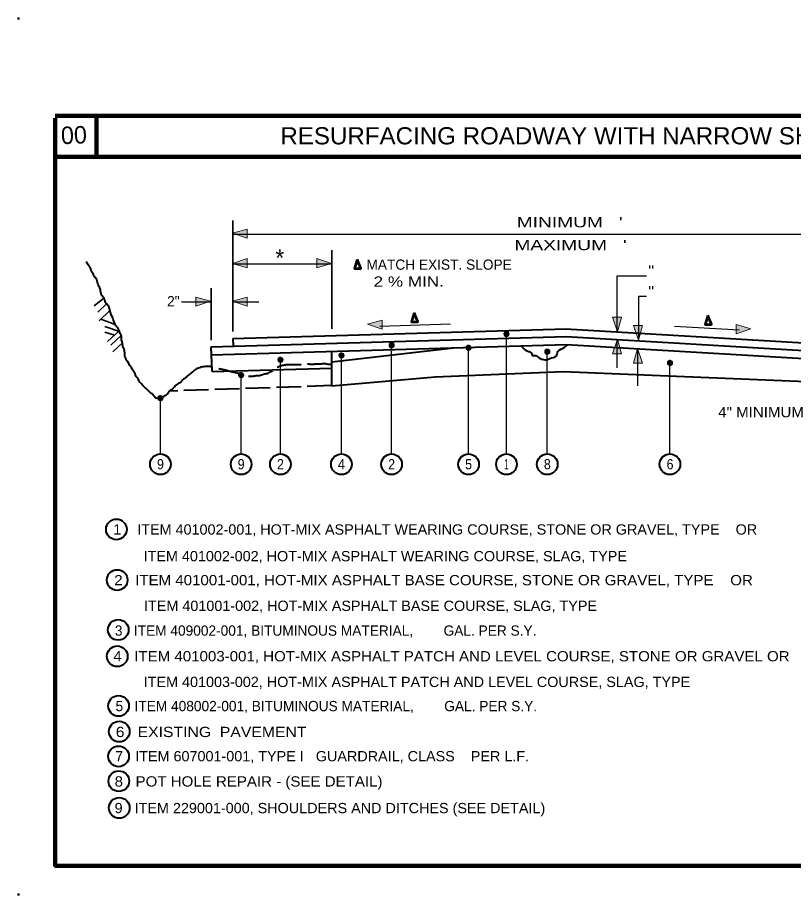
# Model space of a CAD drawing. Extents: x -8731 to 9669, y -57330 to -56135.
# Drawn here: x 8074 to 9131, y -57330 to -56135 of the extents above; entities that cross this region are included whole.
import ezdxf
from ezdxf.enums import TextEntityAlignment as Align

# ---------------------------------------------------------------- set-up
doc = ezdxf.new("R2010")
doc.units = 0
doc.header["$LTSCALE"] = 5.6
doc.header["$PDMODE"] = 32
doc.header["$PDSIZE"] = 2.8
doc.linetypes.add('LONG_DASHED', pattern=[7.5, 6, -1.5])
doc.layers.add('1', color=7, linetype='Continuous', lineweight=13)
doc.layers.add('3', color=7, linetype='Continuous', lineweight=40)

msp = doc.modelspace()

# ---------------------------------------------------------------- hatches: boundary and pattern name
at = {"layer": '1'}
for points in [[(8366.54, -56428.56), (8386.54, -56435.44), (8386.54, -56422.96)], [(8366.54, -56469.84), (8386.54, -56462.96), (8386.54, -56475.44)], [(8501.54, -56469.84), (8481.54, -56462.96), (8481.54, -56475.44)], [(8336.54, -56521.04), (8316.54, -56527.96), (8316.54, -56515.44)], [(8366.54, -56521.04), (8386.54, -56527.96), (8386.54, -56515.44)], [(8550.3, -56552.3), (8570.3, -56559.2), (8570.3, -56546.7)], [(8890.94, -56562.96), (8884.06, -56542.96), (8896.54, -56542.96)], [(8919.7, -56574.2), (8912.8, -56554.2), (8925.3, -56554.2)], [(9072.8, -56558.56), (9052.8, -56565.44), (9052.8, -56552.96)], [(8890.94, -56572.96), (8884.06, -56592.96), (8896.54, -56592.96)], [(8918.4, -56585.44), (8925.3, -56605.44), (8912.8, -56605.44)]]:
    msp.add_hatch(color=256, dxfattribs=at).paths.add_polyline_path(points)

# ---------------------------------------------------------------- linework, layer by layer
at = {"layer": '1', "lineweight": 100}
for p, q in [((9617.28, -56268.46), (8125.04, -56268.46)), ((8181.3, -56271.96), (8181.3, -56324.7)), ((9617.28, -56324.7), (8125.04, -56324.7)), ((9617.28, -57289.88), (8977.14, -57289.88))]:
    msp.add_line(p, q, dxfattribs=at)
at = {"layer": '1'}
for p, q in [((8736.34, -56565.68), (8739.78, -56562.24)), ((8736.34, -56565.24), (8739.34, -56562.24)), ((8736.34, -56566.14), (8740.1, -56562.24)), ((8736.34, -56566.44), (8740.54, -56562.24)), ((8736.34, -56566.88), (8740.98, -56562.4)), ((8736.5, -56564.64), (8738.58, -56562.4)), ((8736.64, -56567.04), (8741.14, -56562.54)), ((8736.78, -56567.48), (8741.44, -56562.68)), ((8736.94, -56567.8), (8741.9, -56562.84)), ((8737.1, -56568.08), (8742.04, -56563.14)), ((8737.24, -56568.4), (8742.34, -56563.28)), ((8737.7, -56568.54), (8742.64, -56563.6)), ((8737.84, -56568.84), (8742.78, -56563.74)), ((8738.14, -56569), (8742.94, -56564.2)), ((8738.58, -56569), (8743.24, -56564.48)), ((8739.04, -56569.14), (8743.24, -56564.8)), ((8739.34, -56569.28), (8743.24, -56565.24)), ((8739.64, -56569.28), (8743.38, -56565.54)), ((8740.1, -56569.28), (8743.24, -56566.14)), ((8579.9, -56581), (8583.34, -56577.54)), ((8579.9, -56580.54), (8582.9, -56577.54)), ((8579.9, -56581.44), (8583.64, -56577.54)), ((8579.9, -56581.74), (8584.1, -56577.54)), ((8579.9, -56582.2), (8584.54, -56577.68)), ((8580.04, -56579.94), (8582.14, -56577.68)), ((8580.18, -56582.34), (8584.7, -56577.84)), ((8580.34, -56582.8), (8584.98, -56578)), ((8580.5, -56583.08), (8585.44, -56578.14)), ((8740.54, -56569.28), (8743.24, -56566.6)), ((8740.98, -56569.14), (8743.24, -56567.04)), ((8580.64, -56583.4), (8585.58, -56578.44)), ((8580.78, -56583.68), (8585.9, -56578.6)), ((8581.24, -56583.84), (8586.18, -56578.88)), ((8581.38, -56584.14), (8586.34, -56579.04)), ((8581.7, -56584.28), (8586.5, -56579.48)), ((8582.14, -56584.28), (8586.78, -56579.8)), ((8582.58, -56584.44), (8586.78, -56580.08)), ((8582.9, -56584.6), (8586.78, -56580.54)), ((8583.18, -56584.6), (8586.94, -56580.84)), ((8583.64, -56584.6), (8586.78, -56581.44)), ((8584.1, -56584.6), (8586.78, -56581.88)), ((8584.54, -56584.44), (8586.78, -56582.34)), ((8684.74, -56584.28), (8688.18, -56580.84)), ((8684.74, -56583.84), (8687.74, -56580.84)), ((8684.74, -56584.74), (8688.5, -56580.84)), ((8684.74, -56585.04), (8688.94, -56580.84)), ((8684.74, -56585.48), (8689.38, -56581)), ((8684.9, -56583.24), (8686.98, -56581)), ((8685.04, -56585.64), (8689.54, -56581.14)), ((8685.18, -56586.08), (8689.84, -56581.28)), ((8685.34, -56586.4), (8690.3, -56581.44)), ((8685.5, -56586.68), (8690.44, -56581.74)), ((8685.64, -56587), (8690.74, -56581.88)), ((8686.1, -56587.14), (8691.04, -56582.2)), ((8686.24, -56587.44), (8691.18, -56582.34)), ((8686.54, -56587.6), (8691.34, -56582.8)), ((8686.98, -56587.6), (8691.64, -56583.08)), ((8687.44, -56587.74), (8691.64, -56583.4)), ((8687.74, -56587.88), (8691.64, -56583.84)), ((8688.04, -56587.88), (8691.78, -56584.14)), ((8688.5, -56587.88), (8691.64, -56584.74)), ((8688.94, -56587.88), (8691.64, -56585.2)), ((8689.38, -56587.74), (8691.64, -56585.64)), ((8791.98, -56589.68), (8795.44, -56586.24)), ((8791.98, -56589.24), (8794.98, -56586.24)), ((8791.98, -56590.14), (8795.74, -56586.24)), ((8791.98, -56590.44), (8796.18, -56586.24)), ((8791.98, -56590.88), (8796.64, -56586.4)), ((8792.14, -56588.64), (8794.24, -56586.4)), ((8792.3, -56591.04), (8796.78, -56586.54)), ((8792.44, -56591.48), (8797.1, -56586.68)), ((8792.58, -56591.8), (8797.54, -56586.84)), ((8792.74, -56592.08), (8797.7, -56587.14)), ((8792.9, -56592.4), (8797.98, -56587.28)), ((8793.34, -56592.54), (8798.3, -56587.6)), ((8793.5, -56592.84), (8798.44, -56587.74)), ((8793.78, -56593), (8798.58, -56588.2)), ((8794.24, -56593), (8798.9, -56588.48)), ((8794.7, -56593.14), (8798.9, -56588.8)), ((8794.98, -56593.28), (8798.9, -56589.24)), ((8795.3, -56593.28), (8799.04, -56589.54)), ((8795.74, -56593.28), (8798.9, -56590.14)), ((8428.38, -56600.8), (8431.84, -56597.34)), ((8428.38, -56600.34), (8431.38, -56597.34)), ((8428.38, -56601.24), (8432.14, -56597.34)), ((8428.38, -56601.54), (8432.58, -56597.34)), ((8428.38, -56602), (8433.04, -56597.48)), ((8428.54, -56599.74), (8430.64, -56597.48)), ((8428.7, -56602.14), (8433.18, -56597.64)), ((8428.84, -56602.6), (8433.5, -56597.8)), ((8428.98, -56602.88), (8433.94, -56597.94)), ((8429.14, -56603.2), (8434.1, -56598.24)), ((8429.3, -56603.48), (8434.38, -56598.4)), ((8429.74, -56603.64), (8434.7, -56598.68)), ((8429.9, -56603.94), (8434.84, -56598.84)), ((8430.18, -56604.08), (8434.98, -56599.28)), ((8430.64, -56604.08), (8435.3, -56599.6)), ((8431.1, -56604.24), (8435.3, -56599.88)), ((8431.38, -56604.4), (8435.3, -56600.34)), ((8431.7, -56604.4), (8435.44, -56600.64)), ((8432.14, -56604.4), (8435.3, -56601.24)), ((8432.58, -56604.4), (8435.3, -56601.68)), ((8433.04, -56604.24), (8435.3, -56602.14)), ((8511.5, -56594.8), (8514.94, -56591.34)), ((8511.5, -56594.34), (8514.5, -56591.34)), ((8511.5, -56595.24), (8515.24, -56591.34)), ((8511.5, -56595.54), (8515.7, -56591.34)), ((8511.5, -56596), (8516.14, -56591.48)), ((8511.64, -56593.74), (8513.74, -56591.48)), ((8511.78, -56596.14), (8516.3, -56591.64)), ((8511.94, -56596.6), (8516.58, -56591.8)), ((8512.1, -56596.88), (8517.04, -56591.94)), ((8512.24, -56597.2), (8517.18, -56592.24)), ((8512.38, -56597.48), (8517.5, -56592.4)), ((8512.84, -56597.64), (8517.78, -56592.68)), ((8512.98, -56597.94), (8517.94, -56592.84)), ((8513.3, -56598.08), (8518.1, -56593.28)), ((8513.74, -56598.08), (8518.38, -56593.6)), ((8514.18, -56598.24), (8518.38, -56593.88)), ((8514.5, -56598.4), (8518.38, -56594.34)), ((8514.78, -56598.4), (8518.54, -56594.64)), ((8515.24, -56598.4), (8518.38, -56595.24)), ((8515.7, -56598.4), (8518.38, -56595.68)), ((8516.14, -56598.24), (8518.38, -56596.14)), ((8796.18, -56593.28), (8798.9, -56590.6)), ((8796.64, -56593.14), (8798.9, -56591.04)), ((8959.1, -56605), (8962.54, -56601.54)), ((8959.1, -56604.54), (8962.1, -56601.54)), ((8959.1, -56605.44), (8962.84, -56601.54)), ((8959.1, -56605.74), (8963.3, -56601.54)), ((8959.1, -56606.2), (8963.74, -56601.68)), ((8959.24, -56603.94), (8961.34, -56601.68)), ((8959.38, -56606.34), (8963.9, -56601.84)), ((8959.54, -56606.8), (8964.18, -56602)), ((8959.7, -56607.08), (8964.64, -56602.14)), ((8959.84, -56607.4), (8964.78, -56602.44)), ((8959.98, -56607.68), (8965.1, -56602.6)), ((8960.44, -56607.84), (8965.38, -56602.88)), ((8960.58, -56608.14), (8965.54, -56603.04)), ((8960.9, -56608.28), (8965.7, -56603.48)), ((8961.34, -56608.28), (8965.98, -56603.8)), ((8961.78, -56608.44), (8965.98, -56604.08)), ((8962.1, -56608.6), (8965.98, -56604.54)), ((8962.38, -56608.6), (8966.14, -56604.84)), ((8962.84, -56608.6), (8965.98, -56605.44)), ((8963.3, -56608.6), (8965.98, -56605.88)), ((8963.74, -56608.44), (8965.98, -56606.34)), ((8374.84, -56621.64), (8378.3, -56618.2)), ((8374.84, -56621.2), (8377.84, -56618.2)), ((8374.84, -56622.08), (8378.58, -56618.2)), ((8374.84, -56622.4), (8379.04, -56618.2)), ((8374.84, -56622.84), (8379.5, -56618.34)), ((8374.98, -56620.6), (8377.1, -56618.34)), ((8375.14, -56623), (8379.64, -56618.48)), ((8375.3, -56623.44), (8379.94, -56618.64)), ((8375.44, -56623.74), (8380.38, -56618.8)), ((8375.58, -56624.04), (8380.54, -56619.08)), ((8375.74, -56624.34), (8380.84, -56619.24)), ((8376.18, -56624.48), (8381.14, -56619.54)), ((8376.34, -56624.8), (8381.3, -56619.68)), ((8376.64, -56624.94), (8381.44, -56620.14)), ((8377.1, -56624.94), (8381.74, -56620.44)), ((8377.54, -56625.08), (8381.74, -56620.74)), ((8377.84, -56625.24), (8381.74, -56621.2)), ((8378.14, -56625.24), (8381.9, -56621.48)), ((8378.58, -56625.24), (8381.74, -56622.08)), ((8379.04, -56625.24), (8381.74, -56622.54)), ((8379.5, -56625.08), (8381.74, -56623)), ((8264.9, -56653), (8268.34, -56649.54)), ((8264.9, -56652.54), (8267.9, -56649.54)), ((8264.9, -56653.44), (8268.64, -56649.54)), ((8264.9, -56653.74), (8269.1, -56649.54)), ((8264.9, -56654.2), (8269.54, -56649.68)), ((8265.04, -56651.94), (8267.14, -56649.68)), ((8265.18, -56654.34), (8269.7, -56649.84)), ((8265.34, -56654.8), (8269.98, -56650)), ((8265.5, -56655.08), (8270.44, -56650.14)), ((8265.64, -56655.4), (8270.58, -56650.44)), ((8265.78, -56655.68), (8270.9, -56650.6)), ((8266.24, -56655.84), (8271.18, -56650.88)), ((8266.38, -56656.14), (8271.34, -56651.04)), ((8266.7, -56656.28), (8271.5, -56651.48)), ((8267.14, -56656.28), (8271.78, -56651.8)), ((8267.58, -56656.44), (8271.78, -56652.08)), ((8267.9, -56656.6), (8271.78, -56652.54)), ((8268.18, -56656.6), (8271.94, -56652.84)), ((8268.64, -56656.6), (8271.78, -56653.44)), ((8269.1, -56656.6), (8271.78, -56653.88)), ((8269.54, -56656.44), (8271.78, -56654.34))]:
    msp.add_line(p, q, dxfattribs=at)
at = {"layer": '1', "lineweight": 100}
msp.add_lwpolyline([(8125.04, -56271.96), (8125.04, -57289.88), (9615.8, -57289.88)], dxfattribs=at)
at = {"layer": '1'}
for points in [[(8366.54, -56428.56), (8386.54, -56435.44), (8386.54, -56422.96)], [(8366.54, -56469.84), (8386.54, -56462.96), (8386.54, -56475.44)], [(8501.54, -56469.84), (8481.54, -56462.96), (8481.54, -56475.44)], [(8336.54, -56521.04), (8316.54, -56527.96), (8316.54, -56515.44)], [(8366.54, -56521.04), (8386.54, -56527.96), (8386.54, -56515.44)], [(8550.3, -56552.3), (8570.3, -56559.2), (8570.3, -56546.7)], [(8890.94, -56562.96), (8884.06, -56542.96), (8896.54, -56542.96)], [(8919.7, -56574.2), (8912.8, -56554.2), (8925.3, -56554.2)], [(9072.8, -56558.56), (9052.8, -56565.44), (9052.8, -56552.96)], [(8890.94, -56572.96), (8884.06, -56592.96), (8896.54, -56592.96)], [(8918.4, -56585.44), (8925.3, -56605.44), (8912.8, -56605.44)]]:
    msp.add_lwpolyline(points, close=True, dxfattribs=at)
at = {"layer": '1', "lineweight": 53}
for points in [[(8536.54, -56464.2), (8532.8, -56476.7), (8541.54, -56476.7)], [(8614.06, -56536.7), (8610.3, -56549.2), (8619.06, -56549.2)], [(9014.06, -56540.44), (9010.3, -56552.96), (9019.06, -56552.96)]]:
    msp.add_lwpolyline(points, close=True, dxfattribs=at)
at = {"layer": '1'}
for centre in [(8739.788, -56565.838), (8583.337, -56581.138), (8688.188, -56584.438), (8795.438, -56589.838), (8431.837, -56600.938), (8514.938, -56594.938), (8962.538, -56605.138), (8378.288, -56621.788), (8268.337, -56653.138)]:
    msp.add_circle(centre, 3.521, dxfattribs=at)
for p in [(8075.1, -56136.24), (8075.1, -57328.84)]:
    msp.add_point(p, dxfattribs=at)
at = {"layer": '3', "lineweight": 35}
for p, q in [((8366.9, -56562.54), (8366.9, -56411.04)), ((8501.9, -56558.64), (8501.9, -56451.4)), ((8337.64, -56573.94), (8337.64, -56503.14)), ((8178.18, -56527.44), (8191.1, -56516.94)), ((8183.14, -56536), (8194.98, -56524.44)), ((8185.1, -56547.84), (8199.64, -56533.74)), ((8187.34, -56545.74), (8206.84, -56552.64)), ((8192.44, -56555.34), (8212.38, -56562.24)), ((8192.44, -56563.44), (8205.64, -56567.48)), ((8196.04, -56576.04), (8211.78, -56562.08)), ((8200.7, -56581), (8214.94, -56567.64)), ((8203.54, -56589.84), (8216.58, -56577.84))]:
    msp.add_line(p, q, dxfattribs=at)
at = {"layer": '3', "lineweight": 25}
for p, q in [((8366.9, -56429.8), (9284.74, -56429.8)), ((8366.9, -56470.14), (8501.9, -56470.14)), ((8890.82, -56486.34), (8930.44, -56486.34)), ((8890.82, -56562.68), (8890.82, -56486.34)), ((8920.1, -56514.4), (8930.44, -56514.4)), ((8920.1, -56571.7), (8920.1, -56514.4)), ((8296.98, -56521.88), (8337.64, -56521.88)), ((8366.9, -56521.88), (8402.44, -56521.88)), ((8567.3, -56554.88), (8663.58, -56552.04)), ((8739.78, -56729.04), (8739.78, -56565.84)), ((8968.84, -56555.04), (9057.18, -56560.28)), ((8890.82, -56611.74), (8890.82, -56573.2)), ((8583.34, -56729.04), (8583.34, -56581.14)), ((8688.18, -56729.04), (8688.18, -56584.44)), ((8795.44, -56729.04), (8795.44, -56589.84)), ((8918.86, -56636.48), (8918.86, -56585.64)), ((8431.84, -56729.04), (8431.84, -56600.94)), ((8514.94, -56729.04), (8514.94, -56594.94)), ((8962.54, -56729.04), (8962.54, -56605.14)), ((8378.3, -56729.04), (8378.3, -56621.8)), ((8268.34, -56729.04), (8268.34, -56653.14))]:
    msp.add_line(p, q, dxfattribs=at)
at = {"layer": '3'}
for p, q in [((8366.9, -56571.84), (8820.94, -56558.48)), ((8820.18, -56558.48), (9284.74, -56585.8)), ((8337.64, -56583.24), (8821.24, -56569)), ((8366.9, -56571.84), (8367.34, -56582.34)), ((8821.24, -56569), (9303.34, -56597.34)), ((8338.7, -56616.84), (8337.64, -56583.24)), ((8337.94, -56594.04), (8821.54, -56579.94)), ((8501.9, -56603.48), (8667.5, -56584.44)), ((8501.9, -56636.34), (8501.9, -56589.24)), ((8821.54, -56579.94), (9302.74, -56608.28)), ((8338.7, -56616.84), (8501.9, -56612.04))]:
    msp.add_line(p, q, dxfattribs=at)
at = {"layer": '3', "linetype": 'LONG_DASHED'}
msp.add_line((8501.9, -56636.04), (8280.94, -56643.54), dxfattribs=at)
at = {"layer": '3'}
msp.add_lwpolyline([(8501.9, -56636.34), (8642.74, -56624.2), (8817.18, -56616.84), (9148.24, -56630.2)], dxfattribs=at)
for centre in [(8268.337, -56743.138), (8378.288, -56743.138), (8431.837, -56743.138), (8514.938, -56743.138), (8583.337, -56743.138), (8688.188, -56743.138), (8739.788, -56743.138), (8795.438, -56743.138), (8962.538, -56743.138), (8208.328, -56831.798), (8209.438, -56900.818), (8210.927, -56968.608), (8209.578, -57004.608), (8211.378, -57072.128), (8212.278, -57107.077), (8211.378, -57140.827), (8211.677, -57174.577), (8212.278, -57211.028)]:
    msp.add_circle(centre, 14.062, dxfattribs=at)
for points in [[(8337.34, -56610.54), (8335.98, -56610.08), (8331.04, -56609.94), (8327.58, -56610.24), (8320.24, -56612.2), (8314.7, -56615.04), (8313.04, -56616.68), (8308.7, -56619.84), (8302.24, -56625.54), (8298.94, -56627.94), (8297.3, -56629.6), (8295.94, -56631.4), (8293.54, -56632.6), (8288.14, -56636.8), (8285.74, -56639.64), (8283.18, -56641.88), (8281.7, -56642.64), (8279.9, -56644.88), (8271.94, -56651.34), (8268.64, -56653), (8262.64, -56653.14), (8257.84, -56648.04), (8255.9, -56646.68), (8250.34, -56641.28), (8245.1, -56636.64), (8243.14, -56634.24), (8240.74, -56631.84), (8239.38, -56630.04), (8238.34, -56627.64), (8236.24, -56624.34), (8234.74, -56622.54), (8234.14, -56620.28), (8231.9, -56616.4), (8230.7, -56614.88), (8228.14, -56610.4), (8226.34, -56608), (8223.64, -56603.2), (8221.1, -56599.28), (8219.9, -56596.14), (8219.58, -56589.54), (8219.3, -56587.88), (8218.84, -56585.8), (8217.78, -56584.14), (8216.74, -56578.14), (8215.24, -56572.14), (8215.24, -56569.28), (8214.94, -56567.48), (8212.38, -56562.24), (8211.78, -56560.14), (8209.1, -56556.08), (8207.74, -56554), (8206.54, -56552.48), (8205.78, -56550.24), (8203.84, -56546.04), (8202.94, -56542.74), (8201.74, -56540.64), (8198.44, -56529.68), (8197.1, -56527), (8195.58, -56525.2), (8194.38, -56523.84), (8193.18, -56521.6), (8192.58, -56519.8), (8190.04, -56515.14), (8188.24, -56512.74), (8186.58, -56505.54), (8185.7, -56502.84), (8183.58, -56498.8), (8181.5, -56492.04), (8179.84, -56489.04), (8177.58, -56486.2), (8176.98, -56484.68), (8175.34, -56482.14), (8172.64, -56475.4), (8170.84, -56472.84), (8167.54, -56467)], [(8760.5, -56582.34), (8761.84, -56584.28), (8769.78, -56589.4), (8773.84, -56591.64), (8774.9, -56594.48), (8778.78, -56594.8), (8783.58, -56597.94), (8788.24, -56600.2), (8792.14, -56600.94), (8795.58, -56600.8), (8798.9, -56599.14), (8807.9, -56595.24), (8809.98, -56589.68), (8818.38, -56584.14), (8823.18, -56580.08)]]:
    msp.add_spline(points, degree=3, dxfattribs=at)
at = {"layer": '3', "linetype": 'LONG_DASHED'}
msp.add_spline([(8501.9, -56606.48), (8500.38, -56607.08), (8491.84, -56606.34), (8484.5, -56606.94), (8481.18, -56606.64), (8478.04, -56607.08), (8466.04, -56606.8), (8462.3, -56607.24), (8446.98, -56607.68), (8432.3, -56609.34), (8426.44, -56611.88), (8423.58, -56613.68), (8420.14, -56616.84), (8418.04, -56617.44), (8415.04, -56619.4), (8411.74, -56620.14), (8403.64, -56622.54), (8401.7, -56622.84), (8399.44, -56622.84), (8393.9, -56623.6), (8388.18, -56623.44), (8385.04, -56623), (8381.58, -56622.4), (8378.44, -56621.04), (8369.14, -56618.2), (8363.14, -56616.84), (8356.54, -56614.88), (8352.78, -56614.14), (8345.44, -56612.8), (8337.34, -56610.54)], degree=3, dxfattribs=at)

# ---------------------------------------------------------------- texts
at = {"layer": '1'}
msp.add_text('00', height=23.78, rotation=2.121, dxfattribs=at).set_placement((8133.24, -56307.34))
at = {"layer": '3'}
for s, height, width, p in [('RESURFACING ROADWAY WITH NARROW SHOULDERS', 23.4, 1.05, (8873.53, -56307.54)), ("MINIMUM   '", 13.95, 1.4, (8825.89, -56420.48)), ("MAXIMUM   '", 13.95, 1.4, (8827.07, -56451.6)), ('  "', 13.95, 1.25, (8930.43, -56486.26)), ('2 % MIN.', 13.95, 1.25, (8606.707, -56501.34)), ('  "', 13.95, 1.25, (8930.43, -56514.32)), ('4" MINIMUM', 13.95, 1.1, (9086.676, -56679.16)), ('9', 13.95, 0.9, (8268.41, -56750.04)), ('9', 13.95, 0.9, (8378.35, -56750.04)), ('2', 13.95, 0.9, (8431.86, -56750.04)), ('4', 13.95, 0.95, (8514.97, -56750.04)), ('2', 13.95, 0.9, (8583.34, -56750.04)), ('5', 13.95, 0.9, (8688.21, -56750.04)), ('1', 13.95, 0.6, (8739.78, -56750.04)), ('8', 13.95, 0.9, (8795.47, -56750.04)), ('6', 13.95, 0.9, (8962.67, -56750.04))]:
    msp.add_text(s, height=height, dxfattribs=dict(at, width=width)).set_placement(p, align=Align.CENTER)
for s, height, p in [('*', 23.4, (8431.02, -56473.8)), ('MATCH EXIST. SLOPE', 13.95, (8648.01, -56478.24)), ('2" ', 13.95, (8288.56, -56528.06))]:
    msp.add_text(s, height=height, dxfattribs=at).set_placement(p, align=Align.CENTER)
for s, width, p in [('1    ITEM 401002-001, HOT-MIX ASPHALT WEARING COURSE, STONE OR GRAVEL, TYPE    OR', 1.05, (8204.08, -56838.84)), ('ITEM 401002-002, HOT-MIX ASPHALT WEARING COURSE, SLAG, TYPE   ', 1.05, (8245.38, -56875.18)), ('2   ITEM 401001-001, HOT-MIX ASPHALT BASE COURSE, STONE OR GRAVEL, TYPE    OR   ', 1.1, (8205.4, -56907.88)), ('ITEM 401001-002, HOT-MIX ASPHALT BASE COURSE, SLAG, TYPE     ', 1.05, (8246, -56942.82)), ('4   ITEM 401003-001, HOT-MIX ASPHALT PATCH AND LEVEL COURSE, STONE OR GRAVEL OR ', 1.1, (8204.18, -57011.5)), ('ITEM 401003-002, HOT-MIX ASPHALT PATCH AND LEVEL COURSE, SLAG, TYPE    ', 1.05, (8245.58, -57046.44)), ('6   EXISTING  PAVEMENT', 1.15, (8207.48, -57114.58)), ('7   ITEM 607001-001, TYPE I   GUARDRAIL, CLASS    PER L.F.', 1.05, (8206.74, -57147.58)), ('8   POT HOLE REPAIR - (SEE DETAIL)', 1.1, (8205.98, -57181.94)), ('9   ITEM 229001-000, SHOULDERS AND DITCHES (SEE DETAIL)', 1.05, (8205.94, -57218.22))]:
    msp.add_text(s, height=13.95, dxfattribs=dict(at, width=width)).set_placement(p)
for s, p in [('3   ITEM 409002-001, BITUMINOUS MATERIAL,        GAL. PER S.Y.', (8206.28, -56976.56)), ('5   ITEM 408002-001, BITUMINOUS MATERIAL,        GAL. PER S.Y.', (8207.18, -57079.34))]:
    msp.add_text(s, height=13.95, dxfattribs=at).set_placement(p)

doc.saveas('drawing.dxf')
